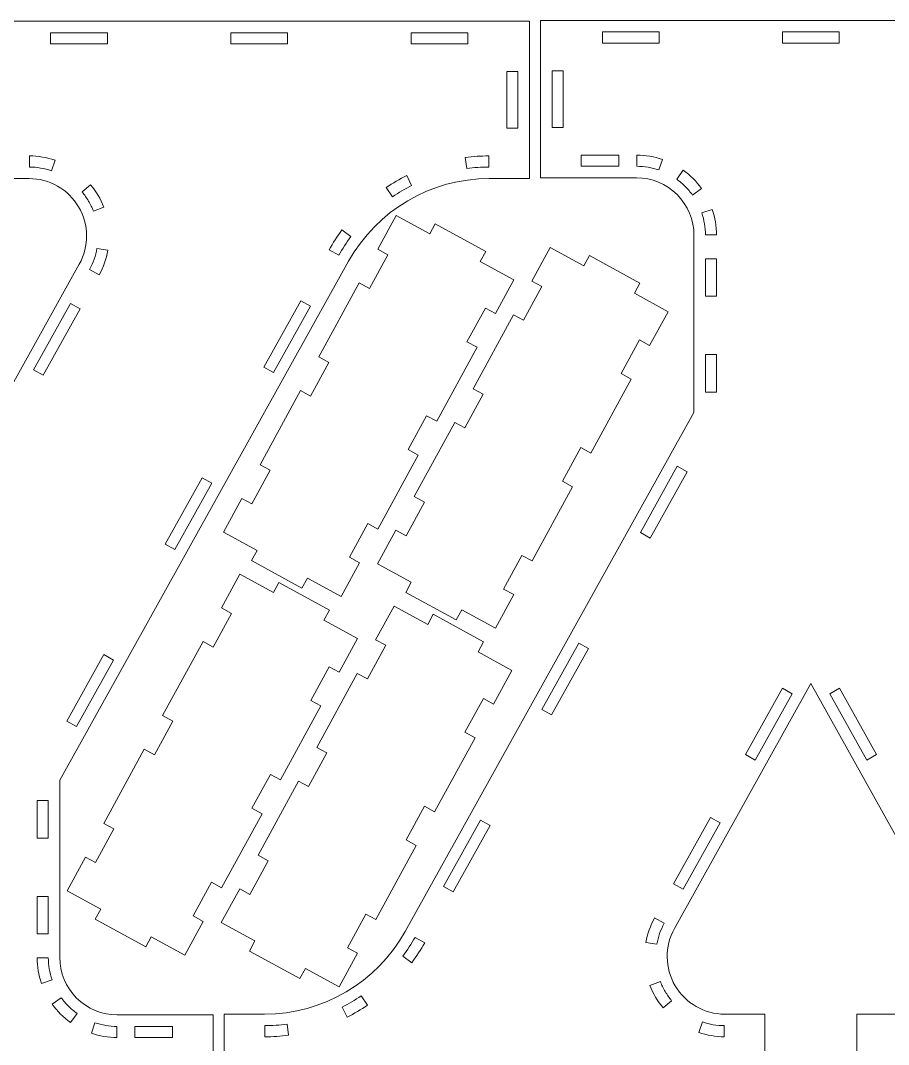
# Model space of a CAD drawing. Header units: millimetres. Extents: x -387 to 387, y -582 to 582.
# Drawn here: x -213.9 to 12.5, y -445.8 to -178.9 of the extents above; entities that cross this region are included whole.
import ezdxf

# ---------------------------------------------------------------- set-up
doc = ezdxf.new("R2010")
doc.units = ezdxf.units.MM
doc.header["$MEASUREMENT"] = 0
doc.layers.add('Camada 1', color=7, linetype='Continuous')

msp = doc.modelspace()

# ---------------------------------------------------------------- linework, layer by layer
at = {"layer": 'Camada 1', "color": 250, "lineweight": 20}
for points, knots in [([(-203.5942, -376.8526), (-203.5942, -376.8526), (-203.5942, -423.0734), (-203.5942, -423.0734), (-203.5942, -423.0734), (-203.5942, -427.0515), (-202.0137, -430.867), (-199.2008, -433.68), (-199.2008, -433.68), (-196.3879, -436.4929), (-192.5724, -438.0734), (-188.5943, -438.0734), (-188.5943, -438.0734), (-188.5943, -438.0734), (-163.5943, -438.0734), (-163.5943, -438.0734), (-163.5943, -438.0734), (-163.5943, -438.0734), (-163.5943, -479.0733), (-163.5943, -479.0733), (-163.5943, -479.0733), (-163.5943, -479.0733), (-304.5941, -479.0733), (-304.5941, -479.0733), (-304.5941, -479.0733), (-304.5941, -479.0733), (-304.5941, -438.0734), (-304.5941, -438.0734), (-304.5941, -438.0734), (-304.5941, -438.0734), (-279.5941, -438.0734), (-279.5941, -438.0734), (-279.5941, -438.0734), (-271.309, -438.0734), (-264.5942, -431.3586), (-264.5942, -423.0735), (-264.5942, -423.0735), (-264.5942, -423.0735), (-264.5942, -376.8526), (-264.5942, -376.8526), (-264.5942, -376.8526), (-264.5942, -376.8526), (-339.9195, -241.6343), (-339.9195, -241.6343), (-339.9195, -241.6343), (-347.334, -228.3245), (-361.3748, -220.0737), (-376.6105, -220.0737), (-376.6105, -220.0737), (-376.6105, -220.0737), (-387.094, -220.0737), (-387.094, -220.0737), (-387.094, -220.0737), (-387.094, -220.0737), (-387.094, -179.0737), (-387.094, -179.0737), (-387.094, -179.0737), (-387.094, -179.0737), (-246.0942, -179.0737), (-246.0942, -179.0737), (-246.0942, -179.0737), (-246.0942, -179.0737), (-246.0942, -220.0737), (-246.0942, -220.0737), (-246.0942, -220.0737), (-246.0942, -220.0737), (-256.5777, -220.0737), (-256.5777, -220.0737), (-256.5777, -220.0737), (-261.8956, -220.0737), (-266.8159, -222.8891), (-269.5101, -227.4741), (-269.5101, -227.4741), (-272.2038, -232.0581), (-272.269, -237.7286), (-269.6816, -242.3734), (-269.6816, -242.3734), (-269.6816, -242.3734), (-234.0942, -306.2572), (-234.0942, -306.2572), (-234.0942, -306.2572), (-234.0942, -306.2572), (-198.5067, -242.3733), (-198.5067, -242.3733), (-198.5067, -242.3733), (-195.9193, -237.7287), (-195.9846, -232.0581), (-198.6782, -227.4742), (-198.6782, -227.4742), (-201.3724, -222.8892), (-206.2927, -220.0737), (-211.6106, -220.0737), (-211.6106, -220.0737), (-211.6106, -220.0737), (-222.0942, -220.0737), (-222.0942, -220.0737), (-222.0942, -220.0737), (-222.0942, -220.0737), (-222.0942, -179.0737), (-222.0942, -179.0737), (-222.0942, -179.0737), (-222.0942, -179.0737), (-81.0944, -179.0737), (-81.0944, -179.0737), (-81.0944, -179.0737), (-81.0944, -179.0737), (-81.0944, -220.0737), (-81.0944, -220.0737), (-81.0944, -220.0737), (-81.0944, -220.0737), (-91.5779, -220.0737), (-91.5779, -220.0737), (-91.5779, -220.0737), (-106.8136, -220.0737), (-120.8544, -228.3245), (-128.2689, -241.6343), (-128.2689, -241.6343), (-128.2689, -241.6343), (-203.5942, -376.8526), (-203.5942, -376.8526)], [0, 0, 0, 0, 0.03225806, 0.03225806, 0.03225806, 0.03225806, 0.06451613, 0.06451613, 0.06451613, 0.06451613, 0.09677419, 0.09677419, 0.09677419, 0.09677419, 0.12903226, 0.12903226, 0.12903226, 0.12903226, 0.16129032, 0.16129032, 0.16129032, 0.16129032, 0.19354839, 0.19354839, 0.19354839, 0.19354839, 0.22580645, 0.22580645, 0.22580645, 0.22580645, 0.25806452, 0.25806452, 0.25806452, 0.25806452, 0.29032258, 0.29032258, 0.29032258, 0.29032258, 0.32258065, 0.32258065, 0.32258065, 0.32258065, 0.35483871, 0.35483871, 0.35483871, 0.35483871, 0.38709677, 0.38709677, 0.38709677, 0.38709677, 0.41935484, 0.41935484, 0.41935484, 0.41935484, 0.4516129, 0.4516129, 0.4516129, 0.4516129, 0.48387097, 0.48387097, 0.48387097, 0.48387097, 0.51612903, 0.51612903, 0.51612903, 0.51612903, 0.5483871, 0.5483871, 0.5483871, 0.5483871, 0.58064516, 0.58064516, 0.58064516, 0.58064516, 0.61290323, 0.61290323, 0.61290323, 0.61290323, 0.64516129, 0.64516129, 0.64516129, 0.64516129, 0.67741935, 0.67741935, 0.67741935, 0.67741935, 0.70967742, 0.70967742, 0.70967742, 0.70967742, 0.74193548, 0.74193548, 0.74193548, 0.74193548, 0.77419355, 0.77419355, 0.77419355, 0.77419355, 0.80645161, 0.80645161, 0.80645161, 0.80645161, 0.83870968, 0.83870968, 0.83870968, 0.83870968, 0.87096774, 0.87096774, 0.87096774, 0.87096774, 0.90322581, 0.90322581, 0.90322581, 0.90322581, 0.93548387, 0.93548387, 0.93548387, 0.93548387, 1, 1, 1, 1]), ([(-38.1945, -281.0944), (-38.1945, -281.0944), (-38.1945, -234.8736), (-38.1945, -234.8736), (-38.1945, -234.8736), (-38.1945, -230.8955), (-39.775, -227.08), (-42.5879, -224.267), (-42.5879, -224.267), (-45.4008, -221.4541), (-49.2163, -219.8736), (-53.1944, -219.8736), (-53.1944, -219.8736), (-53.1944, -219.8736), (-78.1944, -219.8736), (-78.1944, -219.8736), (-78.1944, -219.8736), (-78.1944, -219.8736), (-78.1944, -178.8737), (-78.1944, -178.8737), (-78.1944, -178.8737), (-78.1944, -178.8737), (62.8054, -178.8737), (62.8054, -178.8737), (62.8054, -178.8737), (62.8054, -178.8737), (62.8054, -219.8736), (62.8054, -219.8736), (62.8054, -219.8736), (62.8054, -219.8736), (37.8054, -219.8736), (37.8054, -219.8736), (37.8054, -219.8736), (29.5203, -219.8736), (22.8055, -226.5884), (22.8055, -234.8735), (22.8055, -234.8735), (22.8055, -234.8735), (22.8055, -281.0944), (22.8055, -281.0944), (22.8055, -281.0944), (22.8055, -281.0944), (98.1308, -416.3127), (98.1308, -416.3127), (98.1308, -416.3127), (105.5453, -429.6225), (119.5861, -437.8733), (134.8218, -437.8733), (134.8218, -437.8733), (134.8218, -437.8733), (145.3053, -437.8733), (145.3053, -437.8733), (145.3053, -437.8733), (145.3053, -437.8733), (145.3053, -478.8733), (145.3053, -478.8733), (145.3053, -478.8733), (145.3053, -478.8733), (4.3055, -478.8733), (4.3055, -478.8733), (4.3055, -478.8733), (4.3055, -478.8733), (4.3055, -437.8733), (4.3055, -437.8733), (4.3055, -437.8733), (4.3055, -437.8733), (14.789, -437.8733), (14.789, -437.8733), (14.789, -437.8733), (20.1069, -437.8733), (25.0272, -435.0579), (27.7214, -430.4729), (27.7214, -430.4729), (30.4151, -425.8889), (30.4803, -420.2184), (27.8929, -415.5736), (27.8929, -415.5736), (27.8929, -415.5736), (-7.6945, -351.6898), (-7.6945, -351.6898), (-7.6945, -351.6898), (-7.6945, -351.6898), (-43.282, -415.5737), (-43.282, -415.5737), (-43.282, -415.5737), (-45.8694, -420.2183), (-45.8041, -425.8889), (-43.1105, -430.4728), (-43.1105, -430.4728), (-40.4163, -435.0578), (-35.496, -437.8733), (-30.1781, -437.8733), (-30.1781, -437.8733), (-30.1781, -437.8733), (-19.6945, -437.8733), (-19.6945, -437.8733), (-19.6945, -437.8733), (-19.6945, -437.8733), (-19.6945, -478.8733), (-19.6945, -478.8733), (-19.6945, -478.8733), (-19.6945, -478.8733), (-160.6943, -478.8733), (-160.6943, -478.8733), (-160.6943, -478.8733), (-160.6943, -478.8733), (-160.6943, -437.8733), (-160.6943, -437.8733), (-160.6943, -437.8733), (-160.6943, -437.8733), (-150.2108, -437.8733), (-150.2108, -437.8733), (-150.2108, -437.8733), (-134.9751, -437.8733), (-120.9343, -429.6225), (-113.5198, -416.3127), (-113.5198, -416.3127), (-113.5198, -416.3127), (-38.1945, -281.0944), (-38.1945, -281.0944)], [0, 0, 0, 0, 0.03225806, 0.03225806, 0.03225806, 0.03225806, 0.06451613, 0.06451613, 0.06451613, 0.06451613, 0.09677419, 0.09677419, 0.09677419, 0.09677419, 0.12903226, 0.12903226, 0.12903226, 0.12903226, 0.16129032, 0.16129032, 0.16129032, 0.16129032, 0.19354839, 0.19354839, 0.19354839, 0.19354839, 0.22580645, 0.22580645, 0.22580645, 0.22580645, 0.25806452, 0.25806452, 0.25806452, 0.25806452, 0.29032258, 0.29032258, 0.29032258, 0.29032258, 0.32258065, 0.32258065, 0.32258065, 0.32258065, 0.35483871, 0.35483871, 0.35483871, 0.35483871, 0.38709677, 0.38709677, 0.38709677, 0.38709677, 0.41935484, 0.41935484, 0.41935484, 0.41935484, 0.4516129, 0.4516129, 0.4516129, 0.4516129, 0.48387097, 0.48387097, 0.48387097, 0.48387097, 0.51612903, 0.51612903, 0.51612903, 0.51612903, 0.5483871, 0.5483871, 0.5483871, 0.5483871, 0.58064516, 0.58064516, 0.58064516, 0.58064516, 0.61290323, 0.61290323, 0.61290323, 0.61290323, 0.64516129, 0.64516129, 0.64516129, 0.64516129, 0.67741935, 0.67741935, 0.67741935, 0.67741935, 0.70967742, 0.70967742, 0.70967742, 0.70967742, 0.74193548, 0.74193548, 0.74193548, 0.74193548, 0.77419355, 0.77419355, 0.77419355, 0.77419355, 0.80645161, 0.80645161, 0.80645161, 0.80645161, 0.83870968, 0.83870968, 0.83870968, 0.83870968, 0.87096774, 0.87096774, 0.87096774, 0.87096774, 0.90322581, 0.90322581, 0.90322581, 0.90322581, 0.93548387, 0.93548387, 0.93548387, 0.93548387, 1, 1, 1, 1]), ([(-205.9942, -182.0737), (-205.9942, -182.0737), (-205.9942, -184.9737), (-205.9942, -184.9737), (-205.9942, -184.9737), (-205.9942, -184.9737), (-191.1943, -184.9737), (-191.1943, -184.9737), (-191.1943, -184.9737), (-191.1943, -184.9737), (-191.1943, -182.0737), (-191.1943, -182.0737), (-191.1943, -182.0737), (-191.1943, -182.0737), (-205.9942, -182.0737), (-205.9942, -182.0737)], [0, 0, 0, 0, 0.2, 0.2, 0.2, 0.2, 0.4, 0.4, 0.4, 0.4, 0.6, 0.6, 0.6, 0.6, 1, 1, 1, 1]), ([(-158.9943, -182.0737), (-158.9943, -182.0737), (-158.9943, -184.9737), (-158.9943, -184.9737), (-158.9943, -184.9737), (-158.9943, -184.9737), (-144.1943, -184.9737), (-144.1943, -184.9737), (-144.1943, -184.9737), (-144.1943, -184.9737), (-144.1943, -182.0737), (-144.1943, -182.0737), (-144.1943, -182.0737), (-144.1943, -182.0737), (-158.9943, -182.0737), (-158.9943, -182.0737)], [0, 0, 0, 0, 0.2, 0.2, 0.2, 0.2, 0.4, 0.4, 0.4, 0.4, 0.6, 0.6, 0.6, 0.6, 1, 1, 1, 1]), ([(-111.9944, -182.0737), (-111.9944, -182.0737), (-111.9944, -184.9737), (-111.9944, -184.9737), (-111.9944, -184.9737), (-111.9944, -184.9737), (-97.1944, -184.9737), (-97.1944, -184.9737), (-97.1944, -184.9737), (-97.1944, -184.9737), (-97.1944, -182.0737), (-97.1944, -182.0737), (-97.1944, -182.0737), (-97.1944, -182.0737), (-111.9944, -182.0737), (-111.9944, -182.0737)], [0, 0, 0, 0, 0.2, 0.2, 0.2, 0.2, 0.4, 0.4, 0.4, 0.4, 0.6, 0.6, 0.6, 0.6, 1, 1, 1, 1]), ([(-62.0944, -181.8737), (-62.0944, -181.8737), (-62.0944, -184.7737), (-62.0944, -184.7737), (-62.0944, -184.7737), (-62.0944, -184.7737), (-47.2945, -184.7737), (-47.2945, -184.7737), (-47.2945, -184.7737), (-47.2945, -184.7737), (-47.2945, -181.8737), (-47.2945, -181.8737), (-47.2945, -181.8737), (-47.2945, -181.8737), (-62.0944, -181.8737), (-62.0944, -181.8737)], [0, 0, 0, 0, 0.2, 0.2, 0.2, 0.2, 0.4, 0.4, 0.4, 0.4, 0.6, 0.6, 0.6, 0.6, 1, 1, 1, 1]), ([(-15.0945, -181.8737), (-15.0945, -181.8737), (-15.0945, -184.7737), (-15.0945, -184.7737), (-15.0945, -184.7737), (-15.0945, -184.7737), (-0.2945, -184.7737), (-0.2945, -184.7737), (-0.2945, -184.7737), (-0.2945, -184.7737), (-0.2945, -181.8737), (-0.2945, -181.8737), (-0.2945, -181.8737), (-0.2945, -181.8737), (-15.0945, -181.8737), (-15.0945, -181.8737)], [0, 0, 0, 0, 0.2, 0.2, 0.2, 0.2, 0.4, 0.4, 0.4, 0.4, 0.6, 0.6, 0.6, 0.6, 1, 1, 1, 1]), ([(-84.0944, -192.1737), (-84.0944, -192.1737), (-86.9944, -192.1737), (-86.9944, -192.1737), (-86.9944, -192.1737), (-86.9944, -192.1737), (-86.9944, -206.9737), (-86.9944, -206.9737), (-86.9944, -206.9737), (-86.9944, -206.9737), (-84.0944, -206.9737), (-84.0944, -206.9737), (-84.0944, -206.9737), (-84.0944, -206.9737), (-84.0944, -192.1737), (-84.0944, -192.1737)], [0, 0, 0, 0, 0.2, 0.2, 0.2, 0.2, 0.4, 0.4, 0.4, 0.4, 0.6, 0.6, 0.6, 0.6, 1, 1, 1, 1]), ([(-75.1944, -206.7737), (-75.1944, -206.7737), (-72.2944, -206.7737), (-72.2944, -206.7737), (-72.2944, -206.7737), (-72.2944, -206.7737), (-72.2944, -191.9737), (-72.2944, -191.9737), (-72.2944, -191.9737), (-72.2944, -191.9737), (-75.1944, -191.9737), (-75.1944, -191.9737), (-75.1944, -191.9737), (-75.1944, -191.9737), (-75.1944, -206.7737), (-75.1944, -206.7737)], [0, 0, 0, 0, 0.2, 0.2, 0.2, 0.2, 0.4, 0.4, 0.4, 0.4, 0.6, 0.6, 0.6, 0.6, 1, 1, 1, 1]), ([(-205.7891, -218.0411), (-205.7891, -218.0411), (-204.836, -215.3022), (-204.836, -215.3022), (-204.836, -215.3022), (-206.9836, -214.5663), (-209.2405, -214.1848), (-211.5107, -214.1739), (-211.5107, -214.1739), (-211.5107, -214.1739), (-211.5107, -217.0745), (-211.5107, -217.0745), (-211.5107, -217.0745), (-209.5348, -217.0854), (-207.6058, -217.4199), (-205.7891, -218.0411)], [0, 0, 0, 0, 0.2, 0.2, 0.2, 0.2, 0.4, 0.4, 0.4, 0.4, 0.6, 0.6, 0.6, 0.6, 1, 1, 1, 1]), ([(-91.6779, -217.0746), (-91.6779, -217.0746), (-91.6779, -214.1738), (-91.6779, -214.1738), (-91.6779, -214.1738), (-93.7419, -214.1781), (-95.8051, -214.3159), (-97.8513, -214.5863), (-97.8513, -214.5863), (-97.8513, -214.5863), (-97.4655, -217.4608), (-97.4655, -217.4608), (-97.4655, -217.4608), (-95.5614, -217.2098), (-93.6289, -217.0789), (-91.6779, -217.0746)], [0, 0, 0, 0, 0.2, 0.2, 0.2, 0.2, 0.4, 0.4, 0.4, 0.4, 0.6, 0.6, 0.6, 0.6, 1, 1, 1, 1]), ([(-57.7944, -216.8736), (-57.7944, -216.8736), (-57.7944, -213.9736), (-57.7944, -213.9736), (-57.7944, -213.9736), (-57.7944, -213.9736), (-67.5944, -213.9736), (-67.5944, -213.9736), (-67.5944, -213.9736), (-67.5944, -213.9736), (-67.5944, -216.8736), (-67.5944, -216.8736), (-67.5944, -216.8736), (-67.5944, -216.8736), (-57.7944, -216.8736), (-57.7944, -216.8736)], [0, 0, 0, 0, 0.2, 0.2, 0.2, 0.2, 0.4, 0.4, 0.4, 0.4, 0.6, 0.6, 0.6, 0.6, 1, 1, 1, 1]), ([(-47.373, -217.8411), (-47.373, -217.8411), (-46.4198, -215.1021), (-46.4198, -215.1021), (-46.4198, -215.1021), (-48.5674, -214.3662), (-50.8243, -213.9847), (-53.0944, -213.9738), (-53.0944, -213.9738), (-53.0944, -213.9738), (-53.0944, -216.8742), (-53.0944, -216.8742), (-53.0944, -216.8742), (-51.1295, -216.8851), (-49.1989, -217.217), (-47.373, -217.8411)], [0, 0, 0, 0, 0.2, 0.2, 0.2, 0.2, 0.4, 0.4, 0.4, 0.4, 0.6, 0.6, 0.6, 0.6, 1, 1, 1, 1]), ([(-38.5815, -224.3637), (-38.5815, -224.3637), (-36.2177, -222.6835), (-36.2177, -222.6835), (-36.2177, -222.6835), (-37.5418, -220.8395), (-39.1604, -219.2209), (-41.0044, -217.8968), (-41.0044, -217.8968), (-41.0044, -217.8968), (-42.6846, -220.2606), (-42.6846, -220.2606), (-42.6846, -220.2606), (-41.9006, -220.8245), (-41.1583, -221.454), (-40.4666, -222.1457), (-40.4666, -222.1457), (-39.7749, -222.8374), (-39.1454, -223.5796), (-38.5815, -224.3637)], [0, 0, 0, 0, 0.16666667, 0.16666667, 0.16666667, 0.16666667, 0.33333333, 0.33333333, 0.33333333, 0.33333333, 0.5, 0.5, 0.5, 0.5, 0.66666667, 0.66666667, 0.66666667, 0.66666667, 1, 1, 1, 1]), ([(-111.8283, -221.8879), (-111.8283, -221.8879), (-113.1278, -219.295), (-113.1278, -219.295), (-113.1278, -219.295), (-114.971, -220.2236), (-116.7537, -221.2711), (-118.4619, -222.4295), (-118.4619, -222.4295), (-118.4619, -222.4295), (-116.8292, -224.8266), (-116.8292, -224.8266), (-116.8292, -224.8266), (-115.2271, -223.7407), (-113.5566, -222.7589), (-111.8283, -221.8879)], [0, 0, 0, 0, 0.2, 0.2, 0.2, 0.2, 0.4, 0.4, 0.4, 0.4, 0.6, 0.6, 0.6, 0.6, 1, 1, 1, 1]), ([(-194.8247, -228.575), (-194.8247, -228.575), (-192.1147, -227.5429), (-192.1147, -227.5429), (-192.1147, -227.5429), (-192.9327, -225.4253), (-194.0922, -223.4518), (-195.5441, -221.7066), (-195.5441, -221.7066), (-195.5441, -221.7066), (-197.7645, -223.5721), (-197.7645, -223.5721), (-197.7645, -223.5721), (-197.1491, -224.3131), (-196.5887, -225.1084), (-196.0917, -225.9543), (-196.0917, -225.9543), (-195.5947, -226.8002), (-195.1725, -227.6768), (-194.8247, -228.575)], [0, 0, 0, 0, 0.16666667, 0.16666667, 0.16666667, 0.16666667, 0.33333333, 0.33333333, 0.33333333, 0.33333333, 0.5, 0.5, 0.5, 0.5, 0.66666667, 0.66666667, 0.66666667, 0.66666667, 1, 1, 1, 1]), ([(-35.1951, -234.7736), (-35.1951, -234.7736), (-32.2947, -234.7736), (-32.2947, -234.7736), (-32.2947, -234.7736), (-32.3056, -232.5034), (-32.6871, -230.2465), (-33.423, -228.0989), (-33.423, -228.0989), (-33.423, -228.0989), (-36.1621, -229.0521), (-36.1621, -229.0521), (-36.1621, -229.0521), (-35.538, -230.878), (-35.206, -232.8086), (-35.1951, -234.7736)], [0, 0, 0, 0, 0.2, 0.2, 0.2, 0.2, 0.4, 0.4, 0.4, 0.4, 0.6, 0.6, 0.6, 0.6, 1, 1, 1, 1]), ([(-85.1783, -246.4892), (-85.1783, -246.4892), (-93.9557, -241.6979), (-93.9557, -241.6979), (-93.9557, -241.6979), (-93.9557, -241.6979), (-92.5183, -239.0647), (-92.5183, -239.0647), (-92.5183, -239.0647), (-92.5183, -239.0647), (-105.6845, -231.8778), (-105.6845, -231.8778), (-105.6845, -231.8778), (-105.6845, -231.8778), (-107.1219, -234.511), (-107.1219, -234.511), (-107.1219, -234.511), (-107.1219, -234.511), (-115.8994, -229.7197), (-115.8994, -229.7197), (-115.8994, -229.7197), (-115.8994, -229.7197), (-120.6906, -238.4972), (-120.6906, -238.4972), (-120.6906, -238.4972), (-120.6906, -238.4972), (-118.0574, -239.9346), (-118.0574, -239.9346), (-118.0574, -239.9346), (-118.0574, -239.9346), (-122.8487, -248.712), (-122.8487, -248.712), (-122.8487, -248.712), (-122.8487, -248.712), (-125.4819, -247.2746), (-125.4819, -247.2746), (-125.4819, -247.2746), (-125.4819, -247.2746), (-136.0227, -266.585), (-136.0227, -266.585), (-136.0227, -266.585), (-136.0227, -266.585), (-133.3895, -268.0224), (-133.3895, -268.0224), (-133.3895, -268.0224), (-133.3895, -268.0224), (-138.1807, -276.7999), (-138.1807, -276.7999), (-138.1807, -276.7999), (-138.1807, -276.7999), (-140.814, -275.3625), (-140.814, -275.3625), (-140.814, -275.3625), (-140.814, -275.3625), (-151.3548, -294.6729), (-151.3548, -294.6729), (-151.3548, -294.6729), (-151.3548, -294.6729), (-148.7215, -296.1103), (-148.7215, -296.1103), (-148.7215, -296.1103), (-148.7215, -296.1103), (-153.5128, -304.8877), (-153.5128, -304.8877), (-153.5128, -304.8877), (-153.5128, -304.8877), (-156.1461, -303.4504), (-156.1461, -303.4504), (-156.1461, -303.4504), (-156.1461, -303.4504), (-160.9373, -312.2278), (-160.9373, -312.2278), (-160.9373, -312.2278), (-160.9373, -312.2278), (-152.1599, -317.0191), (-152.1599, -317.0191), (-152.1599, -317.0191), (-152.1599, -317.0191), (-153.5973, -319.6523), (-153.5973, -319.6523), (-153.5973, -319.6523), (-153.5973, -319.6523), (-140.4311, -326.8392), (-140.4311, -326.8392), (-140.4311, -326.8392), (-140.4311, -326.8392), (-138.9937, -324.206), (-138.9937, -324.206), (-138.9937, -324.206), (-138.9937, -324.206), (-130.2162, -328.9973), (-130.2162, -328.9973), (-130.2162, -328.9973), (-130.2162, -328.9973), (-125.425, -320.2198), (-125.425, -320.2198), (-125.425, -320.2198), (-125.425, -320.2198), (-128.0582, -318.7824), (-128.0582, -318.7824), (-128.0582, -318.7824), (-128.0582, -318.7824), (-123.2669, -310.005), (-123.2669, -310.005), (-123.2669, -310.005), (-123.2669, -310.005), (-120.6337, -311.4424), (-120.6337, -311.4424), (-120.6337, -311.4424), (-120.6337, -311.4424), (-110.0929, -292.132), (-110.0929, -292.132), (-110.0929, -292.132), (-110.0929, -292.132), (-112.7261, -290.6946), (-112.7261, -290.6946), (-112.7261, -290.6946), (-112.7261, -290.6946), (-107.9349, -281.9171), (-107.9349, -281.9171), (-107.9349, -281.9171), (-107.9349, -281.9171), (-105.3016, -283.3545), (-105.3016, -283.3545), (-105.3016, -283.3545), (-105.3016, -283.3545), (-94.7608, -264.0441), (-94.7608, -264.0441), (-94.7608, -264.0441), (-94.7608, -264.0441), (-97.3941, -262.6067), (-97.3941, -262.6067), (-97.3941, -262.6067), (-97.3941, -262.6067), (-92.6028, -253.8293), (-92.6028, -253.8293), (-92.6028, -253.8293), (-92.6028, -253.8293), (-89.9695, -255.2666), (-89.9695, -255.2666), (-89.9695, -255.2666), (-89.9695, -255.2666), (-85.1783, -246.4892), (-85.1783, -246.4892)], [0, 0, 0, 0, 0.02702703, 0.02702703, 0.02702703, 0.02702703, 0.05405405, 0.05405405, 0.05405405, 0.05405405, 0.08108108, 0.08108108, 0.08108108, 0.08108108, 0.10810811, 0.10810811, 0.10810811, 0.10810811, 0.13513514, 0.13513514, 0.13513514, 0.13513514, 0.16216216, 0.16216216, 0.16216216, 0.16216216, 0.18918919, 0.18918919, 0.18918919, 0.18918919, 0.21621622, 0.21621622, 0.21621622, 0.21621622, 0.24324324, 0.24324324, 0.24324324, 0.24324324, 0.27027027, 0.27027027, 0.27027027, 0.27027027, 0.2972973, 0.2972973, 0.2972973, 0.2972973, 0.32432432, 0.32432432, 0.32432432, 0.32432432, 0.35135135, 0.35135135, 0.35135135, 0.35135135, 0.37837838, 0.37837838, 0.37837838, 0.37837838, 0.40540541, 0.40540541, 0.40540541, 0.40540541, 0.43243243, 0.43243243, 0.43243243, 0.43243243, 0.45945946, 0.45945946, 0.45945946, 0.45945946, 0.48648649, 0.48648649, 0.48648649, 0.48648649, 0.51351351, 0.51351351, 0.51351351, 0.51351351, 0.54054054, 0.54054054, 0.54054054, 0.54054054, 0.56756757, 0.56756757, 0.56756757, 0.56756757, 0.59459459, 0.59459459, 0.59459459, 0.59459459, 0.62162162, 0.62162162, 0.62162162, 0.62162162, 0.64864865, 0.64864865, 0.64864865, 0.64864865, 0.67567568, 0.67567568, 0.67567568, 0.67567568, 0.7027027, 0.7027027, 0.7027027, 0.7027027, 0.72972973, 0.72972973, 0.72972973, 0.72972973, 0.75675676, 0.75675676, 0.75675676, 0.75675676, 0.78378378, 0.78378378, 0.78378378, 0.78378378, 0.81081081, 0.81081081, 0.81081081, 0.81081081, 0.83783784, 0.83783784, 0.83783784, 0.83783784, 0.86486486, 0.86486486, 0.86486486, 0.86486486, 0.89189189, 0.89189189, 0.89189189, 0.89189189, 0.91891892, 0.91891892, 0.91891892, 0.91891892, 0.94594595, 0.94594595, 0.94594595, 0.94594595, 1, 1, 1, 1]), ([(-127.6864, -235.2194), (-127.6864, -235.2194), (-130.0098, -233.4835), (-130.0098, -233.4835), (-130.0098, -233.4835), (-131.2417, -235.1395), (-132.3661, -236.8748), (-133.3744, -238.6758), (-133.3744, -238.6758), (-133.3744, -238.6758), (-130.8403, -240.0875), (-130.8403, -240.0875), (-130.8403, -240.0875), (-129.887, -238.3852), (-128.8323, -236.7606), (-127.6864, -235.2194)], [0, 0, 0, 0, 0.2, 0.2, 0.2, 0.2, 0.4, 0.4, 0.4, 0.4, 0.6, 0.6, 0.6, 0.6, 1, 1, 1, 1]), ([(-195.838, -243.7456), (-195.838, -243.7456), (-193.3041, -245.1571), (-193.3041, -245.1571), (-193.3041, -245.1571), (-192.2088, -243.1686), (-191.4438, -241.0113), (-191.0415, -238.777), (-191.0415, -238.777), (-191.0415, -238.777), (-193.8981, -238.2769), (-193.8981, -238.2769), (-193.8981, -238.2769), (-194.2397, -240.1662), (-194.8861, -242.0142), (-195.838, -243.7456)], [0, 0, 0, 0, 0.2, 0.2, 0.2, 0.2, 0.4, 0.4, 0.4, 0.4, 0.6, 0.6, 0.6, 0.6, 1, 1, 1, 1]), ([(-44.9616, -254.7781), (-44.9616, -254.7781), (-53.739, -249.9868), (-53.739, -249.9868), (-53.739, -249.9868), (-53.739, -249.9868), (-52.3016, -247.3536), (-52.3016, -247.3536), (-52.3016, -247.3536), (-52.3016, -247.3536), (-65.4678, -240.1667), (-65.4678, -240.1667), (-65.4678, -240.1667), (-65.4678, -240.1667), (-66.9052, -242.7999), (-66.9052, -242.7999), (-66.9052, -242.7999), (-66.9052, -242.7999), (-75.6827, -238.0086), (-75.6827, -238.0086), (-75.6827, -238.0086), (-75.6827, -238.0086), (-80.4739, -246.7861), (-80.4739, -246.7861), (-80.4739, -246.7861), (-80.4739, -246.7861), (-77.8407, -248.2235), (-77.8407, -248.2235), (-77.8407, -248.2235), (-77.8407, -248.2235), (-82.632, -257.0009), (-82.632, -257.0009), (-82.632, -257.0009), (-82.632, -257.0009), (-85.2652, -255.5635), (-85.2652, -255.5635), (-85.2652, -255.5635), (-85.2652, -255.5635), (-95.806, -274.8739), (-95.806, -274.8739), (-95.806, -274.8739), (-95.806, -274.8739), (-93.1728, -276.3113), (-93.1728, -276.3113), (-93.1728, -276.3113), (-93.1728, -276.3113), (-97.964, -285.0888), (-97.964, -285.0888), (-97.964, -285.0888), (-97.964, -285.0888), (-100.5973, -283.6514), (-100.5973, -283.6514), (-100.5973, -283.6514), (-100.5973, -283.6514), (-111.1381, -302.9618), (-111.1381, -302.9618), (-111.1381, -302.9618), (-111.1381, -302.9618), (-108.5048, -304.3992), (-108.5048, -304.3992), (-108.5048, -304.3992), (-108.5048, -304.3992), (-113.2961, -313.1766), (-113.2961, -313.1766), (-113.2961, -313.1766), (-113.2961, -313.1766), (-115.9294, -311.7393), (-115.9294, -311.7393), (-115.9294, -311.7393), (-115.9294, -311.7393), (-120.7206, -320.5167), (-120.7206, -320.5167), (-120.7206, -320.5167), (-120.7206, -320.5167), (-111.9432, -325.308), (-111.9432, -325.308), (-111.9432, -325.308), (-111.9432, -325.308), (-113.3806, -327.9412), (-113.3806, -327.9412), (-113.3806, -327.9412), (-113.3806, -327.9412), (-100.2144, -335.1281), (-100.2144, -335.1281), (-100.2144, -335.1281), (-100.2144, -335.1281), (-98.777, -332.4949), (-98.777, -332.4949), (-98.777, -332.4949), (-98.777, -332.4949), (-89.9995, -337.2862), (-89.9995, -337.2862), (-89.9995, -337.2862), (-89.9995, -337.2862), (-85.2083, -328.5087), (-85.2083, -328.5087), (-85.2083, -328.5087), (-85.2083, -328.5087), (-87.8415, -327.0713), (-87.8415, -327.0713), (-87.8415, -327.0713), (-87.8415, -327.0713), (-83.0502, -318.2939), (-83.0502, -318.2939), (-83.0502, -318.2939), (-83.0502, -318.2939), (-80.417, -319.7313), (-80.417, -319.7313), (-80.417, -319.7313), (-80.417, -319.7313), (-69.8762, -300.4209), (-69.8762, -300.4209), (-69.8762, -300.4209), (-69.8762, -300.4209), (-72.5094, -298.9835), (-72.5094, -298.9835), (-72.5094, -298.9835), (-72.5094, -298.9835), (-67.7182, -290.206), (-67.7182, -290.206), (-67.7182, -290.206), (-67.7182, -290.206), (-65.0849, -291.6434), (-65.0849, -291.6434), (-65.0849, -291.6434), (-65.0849, -291.6434), (-54.5441, -272.333), (-54.5441, -272.333), (-54.5441, -272.333), (-54.5441, -272.333), (-57.1774, -270.8956), (-57.1774, -270.8956), (-57.1774, -270.8956), (-57.1774, -270.8956), (-52.3861, -262.1182), (-52.3861, -262.1182), (-52.3861, -262.1182), (-52.3861, -262.1182), (-49.7528, -263.5555), (-49.7528, -263.5555), (-49.7528, -263.5555), (-49.7528, -263.5555), (-44.9616, -254.7781), (-44.9616, -254.7781)], [0, 0, 0, 0, 0.02702703, 0.02702703, 0.02702703, 0.02702703, 0.05405405, 0.05405405, 0.05405405, 0.05405405, 0.08108108, 0.08108108, 0.08108108, 0.08108108, 0.10810811, 0.10810811, 0.10810811, 0.10810811, 0.13513514, 0.13513514, 0.13513514, 0.13513514, 0.16216216, 0.16216216, 0.16216216, 0.16216216, 0.18918919, 0.18918919, 0.18918919, 0.18918919, 0.21621622, 0.21621622, 0.21621622, 0.21621622, 0.24324324, 0.24324324, 0.24324324, 0.24324324, 0.27027027, 0.27027027, 0.27027027, 0.27027027, 0.2972973, 0.2972973, 0.2972973, 0.2972973, 0.32432432, 0.32432432, 0.32432432, 0.32432432, 0.35135135, 0.35135135, 0.35135135, 0.35135135, 0.37837838, 0.37837838, 0.37837838, 0.37837838, 0.40540541, 0.40540541, 0.40540541, 0.40540541, 0.43243243, 0.43243243, 0.43243243, 0.43243243, 0.45945946, 0.45945946, 0.45945946, 0.45945946, 0.48648649, 0.48648649, 0.48648649, 0.48648649, 0.51351351, 0.51351351, 0.51351351, 0.51351351, 0.54054054, 0.54054054, 0.54054054, 0.54054054, 0.56756757, 0.56756757, 0.56756757, 0.56756757, 0.59459459, 0.59459459, 0.59459459, 0.59459459, 0.62162162, 0.62162162, 0.62162162, 0.62162162, 0.64864865, 0.64864865, 0.64864865, 0.64864865, 0.67567568, 0.67567568, 0.67567568, 0.67567568, 0.7027027, 0.7027027, 0.7027027, 0.7027027, 0.72972973, 0.72972973, 0.72972973, 0.72972973, 0.75675676, 0.75675676, 0.75675676, 0.75675676, 0.78378378, 0.78378378, 0.78378378, 0.78378378, 0.81081081, 0.81081081, 0.81081081, 0.81081081, 0.83783784, 0.83783784, 0.83783784, 0.83783784, 0.86486486, 0.86486486, 0.86486486, 0.86486486, 0.89189189, 0.89189189, 0.89189189, 0.89189189, 0.91891892, 0.91891892, 0.91891892, 0.91891892, 0.94594595, 0.94594595, 0.94594595, 0.94594595, 1, 1, 1, 1]), ([(-35.1945, -250.7736), (-35.1945, -250.7736), (-32.2945, -250.7736), (-32.2945, -250.7736), (-32.2945, -250.7736), (-32.2945, -250.7736), (-32.2945, -240.9736), (-32.2945, -240.9736), (-32.2945, -240.9736), (-32.2945, -240.9736), (-35.1945, -240.9736), (-35.1945, -240.9736), (-35.1945, -240.9736), (-35.1945, -240.9736), (-35.1945, -250.7736), (-35.1945, -250.7736)], [0, 0, 0, 0, 0.2, 0.2, 0.2, 0.2, 0.4, 0.4, 0.4, 0.4, 0.6, 0.6, 0.6, 0.6, 1, 1, 1, 1]), ([(-210.4368, -269.9539), (-210.4368, -269.9539), (-207.9033, -271.3652), (-207.9033, -271.3652), (-207.9033, -271.3652), (-207.9033, -271.3652), (-198.2676, -254.0679), (-198.2676, -254.0679), (-198.2676, -254.0679), (-198.2676, -254.0679), (-200.8011, -252.6566), (-200.8011, -252.6566), (-200.8011, -252.6566), (-200.8011, -252.6566), (-210.4368, -269.9539), (-210.4368, -269.9539)], [0, 0, 0, 0, 0.2, 0.2, 0.2, 0.2, 0.4, 0.4, 0.4, 0.4, 0.6, 0.6, 0.6, 0.6, 1, 1, 1, 1]), ([(-138.2381, -253.3656), (-138.2381, -253.3656), (-140.7715, -251.9544), (-140.7715, -251.9544), (-140.7715, -251.9544), (-140.7715, -251.9544), (-150.4072, -269.2516), (-150.4072, -269.2516), (-150.4072, -269.2516), (-150.4072, -269.2516), (-147.8738, -270.6629), (-147.8738, -270.6629), (-147.8738, -270.6629), (-147.8738, -270.6629), (-138.2381, -253.3656), (-138.2381, -253.3656)], [0, 0, 0, 0, 0.2, 0.2, 0.2, 0.2, 0.4, 0.4, 0.4, 0.4, 0.6, 0.6, 0.6, 0.6, 1, 1, 1, 1]), ([(-35.1945, -275.7736), (-35.1945, -275.7736), (-32.2945, -275.7736), (-32.2945, -275.7736), (-32.2945, -275.7736), (-32.2945, -275.7736), (-32.2945, -265.9736), (-32.2945, -265.9736), (-32.2945, -265.9736), (-32.2945, -265.9736), (-35.1945, -265.9736), (-35.1945, -265.9736), (-35.1945, -265.9736), (-35.1945, -265.9736), (-35.1945, -275.7736), (-35.1945, -275.7736)], [0, 0, 0, 0, 0.2, 0.2, 0.2, 0.2, 0.4, 0.4, 0.4, 0.4, 0.6, 0.6, 0.6, 0.6, 1, 1, 1, 1]), ([(-52.1785, -312.362), (-52.1785, -312.362), (-49.6451, -313.7734), (-49.6451, -313.7734), (-49.6451, -313.7734), (-49.6451, -313.7734), (-40.0095, -296.4761), (-40.0095, -296.4761), (-40.0095, -296.4761), (-40.0095, -296.4761), (-42.5429, -295.0648), (-42.5429, -295.0648), (-42.5429, -295.0648), (-42.5429, -295.0648), (-52.1785, -312.362), (-52.1785, -312.362)], [0, 0, 0, 0, 0.2, 0.2, 0.2, 0.2, 0.4, 0.4, 0.4, 0.4, 0.6, 0.6, 0.6, 0.6, 1, 1, 1, 1]), ([(-163.9241, -299.4753), (-163.9241, -299.4753), (-166.4576, -298.064), (-166.4576, -298.064), (-166.4576, -298.064), (-166.4576, -298.064), (-176.0933, -315.3612), (-176.0933, -315.3612), (-176.0933, -315.3612), (-176.0933, -315.3612), (-173.5598, -316.7726), (-173.5598, -316.7726), (-173.5598, -316.7726), (-173.5598, -316.7726), (-163.9241, -299.4753), (-163.9241, -299.4753)], [0, 0, 0, 0, 0.2, 0.2, 0.2, 0.2, 0.4, 0.4, 0.4, 0.4, 0.6, 0.6, 0.6, 0.6, 1, 1, 1, 1]), ([(-125.9227, -339.9753), (-125.9227, -339.9753), (-134.7001, -335.184), (-134.7001, -335.184), (-134.7001, -335.184), (-134.7001, -335.184), (-133.2627, -332.5508), (-133.2627, -332.5508), (-133.2627, -332.5508), (-133.2627, -332.5508), (-146.4289, -325.3639), (-146.4289, -325.3639), (-146.4289, -325.3639), (-146.4289, -325.3639), (-147.8663, -327.9971), (-147.8663, -327.9971), (-147.8663, -327.9971), (-147.8663, -327.9971), (-156.6438, -323.2058), (-156.6438, -323.2058), (-156.6438, -323.2058), (-156.6438, -323.2058), (-161.435, -331.9833), (-161.435, -331.9833), (-161.435, -331.9833), (-161.435, -331.9833), (-158.8018, -333.4207), (-158.8018, -333.4207), (-158.8018, -333.4207), (-158.8018, -333.4207), (-163.5931, -342.1981), (-163.5931, -342.1981), (-163.5931, -342.1981), (-163.5931, -342.1981), (-166.2263, -340.7607), (-166.2263, -340.7607), (-166.2263, -340.7607), (-166.2263, -340.7607), (-176.7671, -360.0711), (-176.7671, -360.0711), (-176.7671, -360.0711), (-176.7671, -360.0711), (-174.1339, -361.5085), (-174.1339, -361.5085), (-174.1339, -361.5085), (-174.1339, -361.5085), (-178.9251, -370.286), (-178.9251, -370.286), (-178.9251, -370.286), (-178.9251, -370.286), (-181.5584, -368.8486), (-181.5584, -368.8486), (-181.5584, -368.8486), (-181.5584, -368.8486), (-192.0992, -388.159), (-192.0992, -388.159), (-192.0992, -388.159), (-192.0992, -388.159), (-189.4659, -389.5964), (-189.4659, -389.5964), (-189.4659, -389.5964), (-189.4659, -389.5964), (-194.2572, -398.3738), (-194.2572, -398.3738), (-194.2572, -398.3738), (-194.2572, -398.3738), (-196.8905, -396.9365), (-196.8905, -396.9365), (-196.8905, -396.9365), (-196.8905, -396.9365), (-201.6817, -405.7139), (-201.6817, -405.7139), (-201.6817, -405.7139), (-201.6817, -405.7139), (-192.9043, -410.5052), (-192.9043, -410.5052), (-192.9043, -410.5052), (-192.9043, -410.5052), (-194.3417, -413.1384), (-194.3417, -413.1384), (-194.3417, -413.1384), (-194.3417, -413.1384), (-181.1755, -420.3253), (-181.1755, -420.3253), (-181.1755, -420.3253), (-181.1755, -420.3253), (-179.7381, -417.6921), (-179.7381, -417.6921), (-179.7381, -417.6921), (-179.7381, -417.6921), (-170.9606, -422.4834), (-170.9606, -422.4834), (-170.9606, -422.4834), (-170.9606, -422.4834), (-166.1694, -413.7059), (-166.1694, -413.7059), (-166.1694, -413.7059), (-166.1694, -413.7059), (-168.8026, -412.2685), (-168.8026, -412.2685), (-168.8026, -412.2685), (-168.8026, -412.2685), (-164.0113, -403.4911), (-164.0113, -403.4911), (-164.0113, -403.4911), (-164.0113, -403.4911), (-161.3781, -404.9285), (-161.3781, -404.9285), (-161.3781, -404.9285), (-161.3781, -404.9285), (-150.8373, -385.6181), (-150.8373, -385.6181), (-150.8373, -385.6181), (-150.8373, -385.6181), (-153.4705, -384.1807), (-153.4705, -384.1807), (-153.4705, -384.1807), (-153.4705, -384.1807), (-148.6793, -375.4032), (-148.6793, -375.4032), (-148.6793, -375.4032), (-148.6793, -375.4032), (-146.046, -376.8406), (-146.046, -376.8406), (-146.046, -376.8406), (-146.046, -376.8406), (-135.5052, -357.5302), (-135.5052, -357.5302), (-135.5052, -357.5302), (-135.5052, -357.5302), (-138.1385, -356.0928), (-138.1385, -356.0928), (-138.1385, -356.0928), (-138.1385, -356.0928), (-133.3472, -347.3154), (-133.3472, -347.3154), (-133.3472, -347.3154), (-133.3472, -347.3154), (-130.7139, -348.7527), (-130.7139, -348.7527), (-130.7139, -348.7527), (-130.7139, -348.7527), (-125.9227, -339.9753), (-125.9227, -339.9753)], [0, 0, 0, 0, 0.02702703, 0.02702703, 0.02702703, 0.02702703, 0.05405405, 0.05405405, 0.05405405, 0.05405405, 0.08108108, 0.08108108, 0.08108108, 0.08108108, 0.10810811, 0.10810811, 0.10810811, 0.10810811, 0.13513514, 0.13513514, 0.13513514, 0.13513514, 0.16216216, 0.16216216, 0.16216216, 0.16216216, 0.18918919, 0.18918919, 0.18918919, 0.18918919, 0.21621622, 0.21621622, 0.21621622, 0.21621622, 0.24324324, 0.24324324, 0.24324324, 0.24324324, 0.27027027, 0.27027027, 0.27027027, 0.27027027, 0.2972973, 0.2972973, 0.2972973, 0.2972973, 0.32432432, 0.32432432, 0.32432432, 0.32432432, 0.35135135, 0.35135135, 0.35135135, 0.35135135, 0.37837838, 0.37837838, 0.37837838, 0.37837838, 0.40540541, 0.40540541, 0.40540541, 0.40540541, 0.43243243, 0.43243243, 0.43243243, 0.43243243, 0.45945946, 0.45945946, 0.45945946, 0.45945946, 0.48648649, 0.48648649, 0.48648649, 0.48648649, 0.51351351, 0.51351351, 0.51351351, 0.51351351, 0.54054054, 0.54054054, 0.54054054, 0.54054054, 0.56756757, 0.56756757, 0.56756757, 0.56756757, 0.59459459, 0.59459459, 0.59459459, 0.59459459, 0.62162162, 0.62162162, 0.62162162, 0.62162162, 0.64864865, 0.64864865, 0.64864865, 0.64864865, 0.67567568, 0.67567568, 0.67567568, 0.67567568, 0.7027027, 0.7027027, 0.7027027, 0.7027027, 0.72972973, 0.72972973, 0.72972973, 0.72972973, 0.75675676, 0.75675676, 0.75675676, 0.75675676, 0.78378378, 0.78378378, 0.78378378, 0.78378378, 0.81081081, 0.81081081, 0.81081081, 0.81081081, 0.83783784, 0.83783784, 0.83783784, 0.83783784, 0.86486486, 0.86486486, 0.86486486, 0.86486486, 0.89189189, 0.89189189, 0.89189189, 0.89189189, 0.91891892, 0.91891892, 0.91891892, 0.91891892, 0.94594595, 0.94594595, 0.94594595, 0.94594595, 1, 1, 1, 1]), ([(-85.706, -348.2642), (-85.706, -348.2642), (-94.4834, -343.4729), (-94.4834, -343.4729), (-94.4834, -343.4729), (-94.4834, -343.4729), (-93.046, -340.8397), (-93.046, -340.8397), (-93.046, -340.8397), (-93.046, -340.8397), (-106.2122, -333.6528), (-106.2122, -333.6528), (-106.2122, -333.6528), (-106.2122, -333.6528), (-107.6496, -336.286), (-107.6496, -336.286), (-107.6496, -336.286), (-107.6496, -336.286), (-116.4271, -331.4947), (-116.4271, -331.4947), (-116.4271, -331.4947), (-116.4271, -331.4947), (-121.2183, -340.2722), (-121.2183, -340.2722), (-121.2183, -340.2722), (-121.2183, -340.2722), (-118.5851, -341.7096), (-118.5851, -341.7096), (-118.5851, -341.7096), (-118.5851, -341.7096), (-123.3764, -350.487), (-123.3764, -350.487), (-123.3764, -350.487), (-123.3764, -350.487), (-126.0096, -349.0496), (-126.0096, -349.0496), (-126.0096, -349.0496), (-126.0096, -349.0496), (-136.5504, -368.36), (-136.5504, -368.36), (-136.5504, -368.36), (-136.5504, -368.36), (-133.9172, -369.7974), (-133.9172, -369.7974), (-133.9172, -369.7974), (-133.9172, -369.7974), (-138.7084, -378.5749), (-138.7084, -378.5749), (-138.7084, -378.5749), (-138.7084, -378.5749), (-141.3417, -377.1375), (-141.3417, -377.1375), (-141.3417, -377.1375), (-141.3417, -377.1375), (-151.8825, -396.4479), (-151.8825, -396.4479), (-151.8825, -396.4479), (-151.8825, -396.4479), (-149.2492, -397.8853), (-149.2492, -397.8853), (-149.2492, -397.8853), (-149.2492, -397.8853), (-154.0405, -406.6627), (-154.0405, -406.6627), (-154.0405, -406.6627), (-154.0405, -406.6627), (-156.6738, -405.2254), (-156.6738, -405.2254), (-156.6738, -405.2254), (-156.6738, -405.2254), (-161.465, -414.0028), (-161.465, -414.0028), (-161.465, -414.0028), (-161.465, -414.0028), (-152.6876, -418.7941), (-152.6876, -418.7941), (-152.6876, -418.7941), (-152.6876, -418.7941), (-154.125, -421.4273), (-154.125, -421.4273), (-154.125, -421.4273), (-154.125, -421.4273), (-140.9588, -428.6142), (-140.9588, -428.6142), (-140.9588, -428.6142), (-140.9588, -428.6142), (-139.5214, -425.981), (-139.5214, -425.981), (-139.5214, -425.981), (-139.5214, -425.981), (-130.7439, -430.7723), (-130.7439, -430.7723), (-130.7439, -430.7723), (-130.7439, -430.7723), (-125.9527, -421.9948), (-125.9527, -421.9948), (-125.9527, -421.9948), (-125.9527, -421.9948), (-128.5859, -420.5574), (-128.5859, -420.5574), (-128.5859, -420.5574), (-128.5859, -420.5574), (-123.7946, -411.78), (-123.7946, -411.78), (-123.7946, -411.78), (-123.7946, -411.78), (-121.1614, -413.2174), (-121.1614, -413.2174), (-121.1614, -413.2174), (-121.1614, -413.2174), (-110.6206, -393.907), (-110.6206, -393.907), (-110.6206, -393.907), (-110.6206, -393.907), (-113.2538, -392.4696), (-113.2538, -392.4696), (-113.2538, -392.4696), (-113.2538, -392.4696), (-108.4626, -383.6921), (-108.4626, -383.6921), (-108.4626, -383.6921), (-108.4626, -383.6921), (-105.8293, -385.1295), (-105.8293, -385.1295), (-105.8293, -385.1295), (-105.8293, -385.1295), (-95.2885, -365.8191), (-95.2885, -365.8191), (-95.2885, -365.8191), (-95.2885, -365.8191), (-97.9218, -364.3817), (-97.9218, -364.3817), (-97.9218, -364.3817), (-97.9218, -364.3817), (-93.1305, -355.6043), (-93.1305, -355.6043), (-93.1305, -355.6043), (-93.1305, -355.6043), (-90.4972, -357.0416), (-90.4972, -357.0416), (-90.4972, -357.0416), (-90.4972, -357.0416), (-85.706, -348.2642), (-85.706, -348.2642)], [0, 0, 0, 0, 0.02702703, 0.02702703, 0.02702703, 0.02702703, 0.05405405, 0.05405405, 0.05405405, 0.05405405, 0.08108108, 0.08108108, 0.08108108, 0.08108108, 0.10810811, 0.10810811, 0.10810811, 0.10810811, 0.13513514, 0.13513514, 0.13513514, 0.13513514, 0.16216216, 0.16216216, 0.16216216, 0.16216216, 0.18918919, 0.18918919, 0.18918919, 0.18918919, 0.21621622, 0.21621622, 0.21621622, 0.21621622, 0.24324324, 0.24324324, 0.24324324, 0.24324324, 0.27027027, 0.27027027, 0.27027027, 0.27027027, 0.2972973, 0.2972973, 0.2972973, 0.2972973, 0.32432432, 0.32432432, 0.32432432, 0.32432432, 0.35135135, 0.35135135, 0.35135135, 0.35135135, 0.37837838, 0.37837838, 0.37837838, 0.37837838, 0.40540541, 0.40540541, 0.40540541, 0.40540541, 0.43243243, 0.43243243, 0.43243243, 0.43243243, 0.45945946, 0.45945946, 0.45945946, 0.45945946, 0.48648649, 0.48648649, 0.48648649, 0.48648649, 0.51351351, 0.51351351, 0.51351351, 0.51351351, 0.54054054, 0.54054054, 0.54054054, 0.54054054, 0.56756757, 0.56756757, 0.56756757, 0.56756757, 0.59459459, 0.59459459, 0.59459459, 0.59459459, 0.62162162, 0.62162162, 0.62162162, 0.62162162, 0.64864865, 0.64864865, 0.64864865, 0.64864865, 0.67567568, 0.67567568, 0.67567568, 0.67567568, 0.7027027, 0.7027027, 0.7027027, 0.7027027, 0.72972973, 0.72972973, 0.72972973, 0.72972973, 0.75675676, 0.75675676, 0.75675676, 0.75675676, 0.78378378, 0.78378378, 0.78378378, 0.78378378, 0.81081081, 0.81081081, 0.81081081, 0.81081081, 0.83783784, 0.83783784, 0.83783784, 0.83783784, 0.86486486, 0.86486486, 0.86486486, 0.86486486, 0.89189189, 0.89189189, 0.89189189, 0.89189189, 0.91891892, 0.91891892, 0.91891892, 0.91891892, 0.94594595, 0.94594595, 0.94594595, 0.94594595, 1, 1, 1, 1]), ([(-77.8646, -358.4717), (-77.8646, -358.4717), (-75.3311, -359.883), (-75.3311, -359.883), (-75.3311, -359.883), (-75.3311, -359.883), (-65.6954, -342.5858), (-65.6954, -342.5858), (-65.6954, -342.5858), (-65.6954, -342.5858), (-68.2289, -341.1744), (-68.2289, -341.1744), (-68.2289, -341.1744), (-68.2289, -341.1744), (-77.8646, -358.4717), (-77.8646, -358.4717)], [0, 0, 0, 0, 0.2, 0.2, 0.2, 0.2, 0.4, 0.4, 0.4, 0.4, 0.6, 0.6, 0.6, 0.6, 1, 1, 1, 1]), ([(-189.6102, -345.585), (-189.6102, -345.585), (-192.1436, -344.1736), (-192.1436, -344.1736), (-192.1436, -344.1736), (-192.1436, -344.1736), (-201.7792, -361.4709), (-201.7792, -361.4709), (-201.7792, -361.4709), (-201.7792, -361.4709), (-199.2458, -362.8822), (-199.2458, -362.8822), (-199.2458, -362.8822), (-199.2458, -362.8822), (-189.6102, -345.585), (-189.6102, -345.585)], [0, 0, 0, 0, 0.2, 0.2, 0.2, 0.2, 0.4, 0.4, 0.4, 0.4, 0.6, 0.6, 0.6, 0.6, 1, 1, 1, 1]), ([(-12.6097, -354.3485), (-12.6097, -354.3485), (-15.1431, -352.9372), (-15.1431, -352.9372), (-15.1431, -352.9372), (-15.1431, -352.9372), (-24.7788, -370.2344), (-24.7788, -370.2344), (-24.7788, -370.2344), (-24.7788, -370.2344), (-22.2453, -371.6457), (-22.2453, -371.6457), (-22.2453, -371.6457), (-22.2453, -371.6457), (-12.6097, -354.3485), (-12.6097, -354.3485)], [0, 0, 0, 0, 0.2, 0.2, 0.2, 0.2, 0.4, 0.4, 0.4, 0.4, 0.6, 0.6, 0.6, 0.6, 1, 1, 1, 1]), ([(6.8563, -371.6457), (6.8563, -371.6457), (9.3898, -370.2344), (9.3898, -370.2344), (9.3898, -370.2344), (9.3898, -370.2344), (-0.2459, -352.9372), (-0.2459, -352.9372), (-0.2459, -352.9372), (-0.2459, -352.9372), (-2.7793, -354.3485), (-2.7793, -354.3485), (-2.7793, -354.3485), (-2.7793, -354.3485), (6.8563, -371.6457), (6.8563, -371.6457)], [0, 0, 0, 0, 0.2, 0.2, 0.2, 0.2, 0.4, 0.4, 0.4, 0.4, 0.6, 0.6, 0.6, 0.6, 1, 1, 1, 1]), ([(-206.5942, -382.1734), (-206.5942, -382.1734), (-209.4942, -382.1734), (-209.4942, -382.1734), (-209.4942, -382.1734), (-209.4942, -382.1734), (-209.4942, -391.9734), (-209.4942, -391.9734), (-209.4942, -391.9734), (-209.4942, -391.9734), (-206.5942, -391.9734), (-206.5942, -391.9734), (-206.5942, -391.9734), (-206.5942, -391.9734), (-206.5942, -382.1734), (-206.5942, -382.1734)], [0, 0, 0, 0, 0.2, 0.2, 0.2, 0.2, 0.4, 0.4, 0.4, 0.4, 0.6, 0.6, 0.6, 0.6, 1, 1, 1, 1]), ([(-31.3519, -387.9931), (-31.3519, -387.9931), (-33.8854, -386.5818), (-33.8854, -386.5818), (-33.8854, -386.5818), (-33.8854, -386.5818), (-43.5211, -403.8791), (-43.5211, -403.8791), (-43.5211, -403.8791), (-43.5211, -403.8791), (-40.9876, -405.2904), (-40.9876, -405.2904), (-40.9876, -405.2904), (-40.9876, -405.2904), (-31.3519, -387.9931), (-31.3519, -387.9931)], [0, 0, 0, 0, 0.2, 0.2, 0.2, 0.2, 0.4, 0.4, 0.4, 0.4, 0.6, 0.6, 0.6, 0.6, 1, 1, 1, 1]), ([(-103.5506, -404.5814), (-103.5506, -404.5814), (-101.0172, -405.9926), (-101.0172, -405.9926), (-101.0172, -405.9926), (-101.0172, -405.9926), (-91.3815, -388.6954), (-91.3815, -388.6954), (-91.3815, -388.6954), (-91.3815, -388.6954), (-93.9149, -387.2841), (-93.9149, -387.2841), (-93.9149, -387.2841), (-93.9149, -387.2841), (-103.5506, -404.5814), (-103.5506, -404.5814)], [0, 0, 0, 0, 0.2, 0.2, 0.2, 0.2, 0.4, 0.4, 0.4, 0.4, 0.6, 0.6, 0.6, 0.6, 1, 1, 1, 1]), ([(-206.5942, -407.1734), (-206.5942, -407.1734), (-209.4942, -407.1734), (-209.4942, -407.1734), (-209.4942, -407.1734), (-209.4942, -407.1734), (-209.4942, -416.9734), (-209.4942, -416.9734), (-209.4942, -416.9734), (-209.4942, -416.9734), (-206.5942, -416.9734), (-206.5942, -416.9734), (-206.5942, -416.9734), (-206.5942, -416.9734), (-206.5942, -407.1734), (-206.5942, -407.1734)], [0, 0, 0, 0, 0.2, 0.2, 0.2, 0.2, 0.4, 0.4, 0.4, 0.4, 0.6, 0.6, 0.6, 0.6, 1, 1, 1, 1]), ([(-45.9507, -414.2014), (-45.9507, -414.2014), (-48.4846, -412.7899), (-48.4846, -412.7899), (-48.4846, -412.7899), (-49.5799, -414.7784), (-50.3449, -416.9357), (-50.7472, -419.17), (-50.7472, -419.17), (-50.7472, -419.17), (-47.8906, -419.6701), (-47.8906, -419.6701), (-47.8906, -419.6701), (-47.549, -417.7808), (-46.9026, -415.9328), (-45.9507, -414.2014)], [0, 0, 0, 0, 0.2, 0.2, 0.2, 0.2, 0.4, 0.4, 0.4, 0.4, 0.6, 0.6, 0.6, 0.6, 1, 1, 1, 1]), ([(-114.1023, -422.7276), (-114.1023, -422.7276), (-111.7789, -424.4635), (-111.7789, -424.4635), (-111.7789, -424.4635), (-110.547, -422.8075), (-109.4226, -421.0722), (-108.4143, -419.2712), (-108.4143, -419.2712), (-108.4143, -419.2712), (-110.9484, -417.8595), (-110.9484, -417.8595), (-110.9484, -417.8595), (-111.9017, -419.5618), (-112.9564, -421.1864), (-114.1023, -422.7276)], [0, 0, 0, 0, 0.2, 0.2, 0.2, 0.2, 0.4, 0.4, 0.4, 0.4, 0.6, 0.6, 0.6, 0.6, 1, 1, 1, 1]), ([(-206.5936, -423.1734), (-206.5936, -423.1734), (-209.494, -423.1734), (-209.494, -423.1734), (-209.494, -423.1734), (-209.4831, -425.4436), (-209.1016, -427.7005), (-208.3657, -429.8481), (-208.3657, -429.8481), (-208.3657, -429.8481), (-205.6266, -428.8949), (-205.6266, -428.8949), (-205.6266, -428.8949), (-206.2507, -427.069), (-206.5827, -425.1384), (-206.5936, -423.1734)], [0, 0, 0, 0, 0.2, 0.2, 0.2, 0.2, 0.4, 0.4, 0.4, 0.4, 0.6, 0.6, 0.6, 0.6, 1, 1, 1, 1]), ([(-46.964, -429.372), (-46.964, -429.372), (-49.674, -430.4041), (-49.674, -430.4041), (-49.674, -430.4041), (-48.856, -432.5217), (-47.6965, -434.4952), (-46.2446, -436.2404), (-46.2446, -436.2404), (-46.2446, -436.2404), (-44.0242, -434.3749), (-44.0242, -434.3749), (-44.0242, -434.3749), (-44.6396, -433.6339), (-45.2, -432.8386), (-45.697, -431.9927), (-45.697, -431.9927), (-46.194, -431.1468), (-46.6162, -430.2702), (-46.964, -429.372)], [0, 0, 0, 0, 0.16666667, 0.16666667, 0.16666667, 0.16666667, 0.33333333, 0.33333333, 0.33333333, 0.33333333, 0.5, 0.5, 0.5, 0.5, 0.66666667, 0.66666667, 0.66666667, 0.66666667, 1, 1, 1, 1]), ([(-203.2072, -433.5833), (-203.2072, -433.5833), (-205.571, -435.2635), (-205.571, -435.2635), (-205.571, -435.2635), (-204.2469, -437.1075), (-202.6283, -438.7261), (-200.7843, -440.0502), (-200.7843, -440.0502), (-200.7843, -440.0502), (-199.1041, -437.6864), (-199.1041, -437.6864), (-199.1041, -437.6864), (-199.8881, -437.1225), (-200.6304, -436.493), (-201.3221, -435.8013), (-201.3221, -435.8013), (-202.0138, -435.1096), (-202.6433, -434.3674), (-203.2072, -433.5833)], [0, 0, 0, 0, 0.16666667, 0.16666667, 0.16666667, 0.16666667, 0.33333333, 0.33333333, 0.33333333, 0.33333333, 0.5, 0.5, 0.5, 0.5, 0.66666667, 0.66666667, 0.66666667, 0.66666667, 1, 1, 1, 1]), ([(-129.9604, -436.0591), (-129.9604, -436.0591), (-128.6609, -438.652), (-128.6609, -438.652), (-128.6609, -438.652), (-126.8177, -437.7234), (-125.035, -436.6759), (-123.3268, -435.5175), (-123.3268, -435.5175), (-123.3268, -435.5175), (-124.9595, -433.1204), (-124.9595, -433.1204), (-124.9595, -433.1204), (-126.5616, -434.2063), (-128.2321, -435.1881), (-129.9604, -436.0591)], [0, 0, 0, 0, 0.2, 0.2, 0.2, 0.2, 0.4, 0.4, 0.4, 0.4, 0.6, 0.6, 0.6, 0.6, 1, 1, 1, 1]), ([(-194.4157, -440.1059), (-194.4157, -440.1059), (-195.3689, -442.8449), (-195.3689, -442.8449), (-195.3689, -442.8449), (-193.2213, -443.5808), (-190.9644, -443.9623), (-188.6943, -443.9732), (-188.6943, -443.9732), (-188.6943, -443.9732), (-188.6943, -441.0728), (-188.6943, -441.0728), (-188.6943, -441.0728), (-190.6592, -441.0619), (-192.5898, -440.73), (-194.4157, -440.1059)], [0, 0, 0, 0, 0.2, 0.2, 0.2, 0.2, 0.4, 0.4, 0.4, 0.4, 0.6, 0.6, 0.6, 0.6, 1, 1, 1, 1]), ([(-35.9996, -439.9059), (-35.9996, -439.9059), (-36.9527, -442.6448), (-36.9527, -442.6448), (-36.9527, -442.6448), (-34.8051, -443.3807), (-32.5482, -443.7622), (-30.278, -443.7731), (-30.278, -443.7731), (-30.278, -443.7731), (-30.278, -440.8725), (-30.278, -440.8725), (-30.278, -440.8725), (-32.2539, -440.8616), (-34.1829, -440.5271), (-35.9996, -439.9059)], [0, 0, 0, 0, 0.2, 0.2, 0.2, 0.2, 0.4, 0.4, 0.4, 0.4, 0.6, 0.6, 0.6, 0.6, 1, 1, 1, 1]), ([(-183.9943, -441.0734), (-183.9943, -441.0734), (-183.9943, -443.9734), (-183.9943, -443.9734), (-183.9943, -443.9734), (-183.9943, -443.9734), (-174.1943, -443.9734), (-174.1943, -443.9734), (-174.1943, -443.9734), (-174.1943, -443.9734), (-174.1943, -441.0734), (-174.1943, -441.0734), (-174.1943, -441.0734), (-174.1943, -441.0734), (-183.9943, -441.0734), (-183.9943, -441.0734)], [0, 0, 0, 0, 0.2, 0.2, 0.2, 0.2, 0.4, 0.4, 0.4, 0.4, 0.6, 0.6, 0.6, 0.6, 1, 1, 1, 1]), ([(-150.1108, -440.8724), (-150.1108, -440.8724), (-150.1108, -443.7732), (-150.1108, -443.7732), (-150.1108, -443.7732), (-148.0468, -443.7689), (-145.9836, -443.6311), (-143.9374, -443.3607), (-143.9374, -443.3607), (-143.9374, -443.3607), (-144.3232, -440.4862), (-144.3232, -440.4862), (-144.3232, -440.4862), (-146.2273, -440.7372), (-148.1598, -440.8681), (-150.1108, -440.8724)], [0, 0, 0, 0, 0.2, 0.2, 0.2, 0.2, 0.4, 0.4, 0.4, 0.4, 0.6, 0.6, 0.6, 0.6, 1, 1, 1, 1])]:
    msp.add_open_spline(points, degree=3, knots=knots, dxfattribs=at)

doc.saveas('drawing.dxf')
